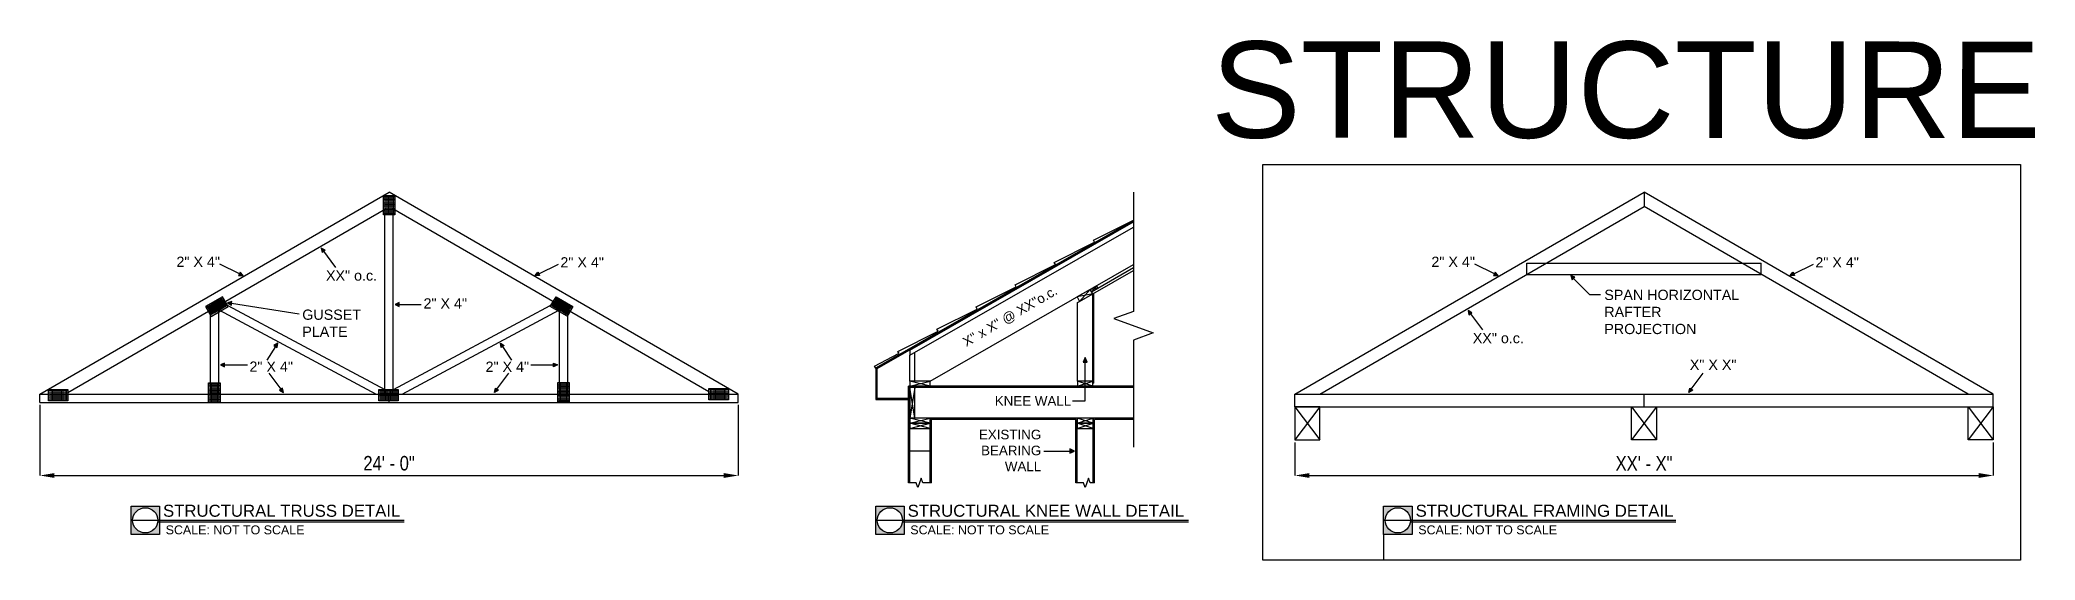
# Model space of a CAD drawing. Header units: feet. Extents: x -822 to 6, y 0 to 216.
import ezdxf

# ---------------------------------------------------------------- set-up
doc = ezdxf.new("R2010")
doc.units = ezdxf.units.FT
doc.header["$MEASUREMENT"] = 0
doc.layers.add('LOCKED (NO PRINT)', color=7, linetype='Continuous', plot=False)
doc.styles.add('1QUATER', font='technic_.ttf', dxfattribs={"height": 6})
doc.styles.add('TITLE BBLOCK TEXT', font='ARIALUNI.TTF')
doc.dimstyles.new('1QUATER', dxfattribs={"dimscale": 0, "dimtxt": 6, "dimasz": 6, "dimexe": 0, "dimexo": 1, "dimgap": 2, "dimtad": 1, "dimdec": 4, "dimzin": 3, "dimdsep": 46, "dimlunit": 4, "dimtxsty": '1QUATER', "dimcen": 6, "dimclrd": 1, "dimclre": 1, "dimclrt": 7, "dimadec": 0, "dimazin": 0, "dimtfac": 1, "dimtdec": 4, "dimtofl": 0, "dimtmove": 2, "dimatfit": 3, "dimfxl": 1, "dimfrac": 2, "dimtolj": 1, "dimtzin": 0, "dimarcsym": 1})

# ---------------------------------------------------------------- blocks, each defined once
blk = doc.blocks.new('*D89')
at = {"color": 1, "lineweight": -2, "transparency": 16777216}
for p, q in [((-821.92, 64.33), (-821.92, 35.07)), ((-532.12, 64.33), (-532.12, 35.07)), ((-815.92, 35.07), (-538.12, 35.07))]:
    blk.add_line(p, q, dxfattribs=at)
at = {"color": 1, "transparency": 16777216}
for points in [[(-815.92, 36.07), (-815.92, 34.07), (-821.92, 35.07)], [(-538.12, 36.07), (-538.12, 34.07), (-532.12, 35.07)]]:
    blk.add_solid(points, dxfattribs=at)
at = {"layer": 'Defpoints', "color": 0, "transparency": 16777216}
for p in [(-821.92, 65.33), (-532.12, 65.33), (-532.12, 35.07)]:
    blk.add_point(p, dxfattribs=at)
at = {"color": 7, "transparency": 16777216, "insert": (-677.02, 40.12), "char_height": 6, "attachment_point": 5, "style": '1QUATER'}
blk.add_mtext('\\A1;24\' - 0"', dxfattribs=at)
blk = doc.blocks.new('*D88')
at = {"color": 1, "lineweight": -2, "transparency": 16777216}
for p, q in [((-301.12, 48.81), (-301.12, 35.07)), ((-11.32, 48.81), (-11.32, 35.07)), ((-295.12, 35.07), (-17.32, 35.07))]:
    blk.add_line(p, q, dxfattribs=at)
at = {"color": 1, "transparency": 16777216}
for points in [[(-295.12, 36.07), (-295.12, 34.07), (-301.12, 35.07)], [(-17.32, 36.07), (-17.32, 34.07), (-11.32, 35.07)]]:
    blk.add_solid(points, dxfattribs=at)
at = {"layer": 'Defpoints', "color": 0, "transparency": 16777216}
for p in [(-301.12, 49.81), (-11.32, 49.81), (-11.32, 35.07)]:
    blk.add_point(p, dxfattribs=at)
at = {"color": 7, "transparency": 16777216, "insert": (-156.22, 40.1), "char_height": 6, "attachment_point": 5, "style": '1QUATER'}
blk.add_mtext('\\A1;XX\' - X"', dxfattribs=at)

msp = doc.modelspace()

# ---------------------------------------------------------------- hatches: boundary and pattern name
h = msp.add_hatch(color=240)
h.dxf.hatch_style = 1
h.paths.add_polyline_path([(-703.55078, 128.5082), (-705.17575, 129.41314), (-704.7856, 127.59457), (-704.16819, 128.05138)])
h = msp.add_hatch(color=240)
h.dxf.hatch_style = 1
h.paths.add_polyline_path([(-739.44692, 118.0429), (-737.58747, 117.99988), (-738.78044, 119.42685), (-739.11368, 118.73487)])
h = msp.add_hatch(color=240)
h.dxf.hatch_style = 1
h.paths.add_polyline_path([(-614.5877, 118.0429), (-616.44716, 117.99988), (-615.25418, 119.42685), (-614.92094, 118.73487)])
h = msp.add_hatch(color=240)
h.dxf.hatch_style = 1
h.paths.add_polyline_path([(-218.65396, 118.0429), (-216.7945, 117.99988), (-217.98748, 119.42685), (-218.32072, 118.73487)])
h = msp.add_hatch(color=240)
h.dxf.hatch_style = 1
h.paths.add_polyline_path([(-186.00559, 116.25072), (-186.66033, 117.99162), (-184.91943, 117.33688), (-185.46251, 116.7938)])
h = msp.add_hatch(color=240)
h.dxf.hatch_style = 1
h.paths.add_polyline_path([(-93.79473, 118.0429), (-95.65419, 117.99988), (-94.46121, 119.42685), (-94.12797, 118.73487)])
h = msp.add_hatch(color=240)
h.dxf.hatch_style = 1
h.paths.add_polyline_path([(-742.22196, 107.23659), (-744.01503, 106.7423), (-742.46166, 105.71934), (-742.34181, 106.47796)])
h = msp.add_hatch(color=240)
h.dxf.hatch_style = 1
h.paths.add_polyline_path([(-672.81206, 105.98294), (-672.81206, 106.75098), (-674.50603, 105.98294), (-672.81206, 105.21491)])
h = msp.add_hatch(color=240)
h.dxf.hatch_style = 1
h.paths.add_polyline_path([(-227.64524, 102.55416), (-229.2702, 103.4591), (-228.88006, 101.64053), (-228.26265, 102.09735)])
h = msp.add_hatch(color=240)
h.dxf.hatch_style = 1
h.paths.add_polyline_path([(-723.49273, 88.08789), (-723.20341, 89.9252), (-724.77603, 88.93207), (-724.13438, 88.50998)])
h = msp.add_hatch(color=240)
h.dxf.hatch_style = 1
h.paths.add_polyline_path([(-630.54189, 88.08789), (-630.83121, 89.9252), (-629.2586, 88.93207), (-629.90025, 88.50998)])
h = msp.add_hatch(color=240)
h.dxf.hatch_style = 1
h.paths.add_polyline_path([(-389.03879, 82.09172), (-388.14831, 84.05575), (-387.25784, 82.09172), (-388.14831, 82.09172)])
h = msp.add_hatch(color=240)
h.dxf.hatch_style = 1
h.paths.add_polyline_path([(-745.25061, 81.69012), (-746.94459, 80.92209), (-745.25061, 80.15405), (-745.25061, 80.92209)])
h = msp.add_hatch(color=240)
h.dxf.hatch_style = 1
h.paths.add_polyline_path([(-608.78401, 80.15405), (-607.09003, 80.92209), (-608.78401, 81.69012), (-608.78401, 80.92209)])
h = msp.add_hatch(color=240)
h.dxf.hatch_style = 1
h.paths.add_polyline_path([(-722.44773, 70.41729), (-720.82276, 69.51235), (-721.21291, 71.33092), (-721.83032, 70.87411)])
h = msp.add_hatch(color=240)
h.dxf.hatch_style = 1
h.paths.add_polyline_path([(-631.5869, 70.41729), (-633.21186, 69.51235), (-632.82171, 71.33092), (-632.2043, 70.87411)])
h = msp.add_hatch(color=240)
h.dxf.hatch_style = 1
h.paths.add_polyline_path([(-135.9552, 70.42697), (-137.58016, 69.52203), (-137.19001, 71.3406), (-136.5726, 70.88379)])
h = msp.add_hatch(color=240)
h.dxf.hatch_style = 1
h.paths.add_polyline_path([(-394.57258, 46.06658), (-392.60855, 45.1761), (-394.57258, 44.28563), (-394.57258, 45.1761)])
h = msp.add_hatch(color=6)
h.dxf.hatch_style = 1
h.paths.add_polyline_path([(-772.29832, 22.37449), (-784.08727, 22.37449), (-784.08727, 10.58555), (-772.29832, 10.58555)])
h.paths.add_polyline_path([(-772.9585, 16.48002, -1), (-783.42709, 16.48002, -1)], flags=16)
h = msp.add_hatch(color=6)
h.dxf.hatch_style = 1
h.paths.add_polyline_path([(-463.29484, 22.37449), (-475.08378, 22.37449), (-475.08378, 10.58555), (-463.29484, 10.58555)])
h.paths.add_polyline_path([(-463.95502, 16.48002, -1), (-474.4236, 16.48002, -1)], flags=16)
h = msp.add_hatch(color=6)
h.dxf.hatch_style = 1
h.paths.add_polyline_path([(-252.48848, 22.37449), (-264.27743, 22.37449), (-264.27743, 10.58555), (-252.48848, 10.58555)])
h.paths.add_polyline_path([(-253.14866, 16.48002, -1), (-263.61725, 16.48002, -1)], flags=16)

# ---------------------------------------------------------------- linework, layer by layer
for p, q in [((-821.91731, 68.78157), (-677.01731, 152.55262)), ((-532.11731, 68.78157), (-677.01731, 152.55262)), ((-677.01731, 152.55262), (-677.01731, 152.55262)), ((-301.12434, 68.78157), (-156.22434, 152.55262)), ((-11.32434, 68.78157), (-156.22434, 152.55262)), ((-156.22434, 152.55262), (-156.22434, 146.57503)), ((-810.27878, 69.53256), (-678.513, 145.71033)), ((-678.74231, 68.78157), (-678.74231, 143.18432)), ((-544.25678, 69.82217), (-675.51994, 145.70935)), ((-675.29231, 68.78157), (-675.29231, 143.18432)), ((-368.04769, 140.83199), (-474.81632, 79.72672)), ((-384.75619, 132.63527), (-368.04769, 141.01352)), ((-290.78481, 68.78157), (-156.22434, 146.57503)), ((-21.66388, 68.78157), (-156.22434, 146.57503)), ((-368.04769, 140.21967), (-474.55234, 79.26547)), ((-460.93336, 87.05981), (-368.04769, 140.21967)), ((-460.93336, 84.92219), (-368.04769, 138.08204)), ((-384.2736, 131.78661), (-384.75619, 132.63527)), ((-400.98211, 123.40836), (-384.2736, 131.78661)), ((-452.45253, 74.2385), (-368.04769, 122.51648)), ((-417.20802, 114.18145), (-400.49951, 122.5597)), ((-400.49951, 122.5597), (-400.98211, 123.40836)), ((-385.55235, 111.27285), (-368.04769, 121.28519)), ((-385.03212, 110.36332), (-368.04769, 120.07809)), ((-204.89744, 118.43565), (-204.89744, 123.1794)), ((-204.89744, 123.1794), (-107.55125, 123.1794)), ((-204.89744, 118.43565), (-107.55125, 118.43565)), ((-107.55125, 118.43565), (-107.55125, 123.1794)), ((-433.43393, 104.95454), (-416.72542, 113.33279)), ((-416.72542, 113.33279), (-417.20802, 114.18145)), ((-385.02169, 110.34508), (-391.51107, 109.09587)), ((-391.27494, 106.76833), (-385.02169, 110.34508)), ((-390.44974, 107.24033), (-386.08302, 112.20062)), ((-382.83832, 112.82522), (-386.08302, 112.20062)), ((-385.55235, 111.27285), (-383.36899, 113.75299)), ((-385.02169, 73.39563), (-385.02169, 110.34508)), ((-384.49024, 73.39563), (-384.49024, 110.67326)), ((-751.18087, 68.78157), (-751.18087, 103.69884)), ((-747.73087, 68.78157), (-747.73087, 105.70554)), ((-747.73087, 103.737), (-682.39882, 68.78157)), ((-745.97338, 106.70945), (-678.81001, 70.77418)), ((-675.22462, 70.77418), (-608.06124, 106.70945)), ((-671.6358, 68.78157), (-606.30376, 103.737)), ((-606.30376, 68.78157), (-606.30376, 105.69339)), ((-602.85376, 68.78157), (-602.85376, 103.69884)), ((-449.65984, 95.72764), (-432.95134, 104.10588)), ((-432.95134, 104.10588), (-433.43393, 104.95454)), ((-391.27494, 74.25092), (-391.27494, 106.76833)), ((-465.88576, 86.50073), (-449.17725, 94.87897)), ((-449.17725, 94.87897), (-449.65984, 95.72764)), ((-475.56638, 80.4223), (-465.64446, 85.65207)), ((-465.40316, 85.65207), (-465.88576, 86.50073)), ((-460.93336, 87.05981), (-460.93336, 84.92219)), ((-460.93336, 74.2385), (-460.93336, 84.92219)), ((-458.79574, 74.2385), (-458.79574, 86.14558)), ((-475.08378, 79.57364), (-475.56638, 80.4223)), ((-474.81632, 79.72672), (-475.08378, 79.57364)), ((-475.08378, 79.57364), (-475.08378, 66.63085)), ((-474.55234, 79.26547), (-474.81632, 79.72672)), ((-474.55234, 79.26547), (-474.55234, 67.16229)), ((-821.91731, 68.78157), (-818.31604, 68.78157)), ((-810.27878, 68.78157), (-532.11731, 68.78157)), ((-677.01731, 65.33157), (-677.01731, 68.78157)), ((-475.08378, 66.63085), (-461.46481, 66.63085)), ((-474.55234, 67.16229), (-461.46481, 67.16229)), ((-461.46481, 32.03546), (-461.46481, 72.10088)), ((-460.93336, 72.10088), (-461.46481, 72.10088)), ((-460.93336, 72.10088), (-452.45253, 74.2385)), ((-452.45253, 72.10088), (-460.93336, 74.2385)), ((-460.93336, 32.03546), (-460.93336, 72.10088)), ((-368.04769, 72.10088), (-460.93336, 72.10088)), ((-368.04769, 71.56943), (-460.93336, 71.56943)), ((-458.79574, 58.84819), (-460.93336, 71.56943)), ((-458.79574, 71.56943), (-460.93336, 58.84819)), ((-391.27494, 72.1133), (-385.02169, 74.25092)), ((-385.02169, 72.1133), (-391.27494, 74.25092)), ((-384.49024, 73.39563), (-385.02169, 73.39563)), ((-301.12434, 68.78157), (-11.32434, 68.78157)), ((-301.12434, 63.60657), (-301.12434, 68.78157)), ((-156.22434, 63.60657), (-156.22434, 68.78157)), ((-11.32434, 63.60657), (-11.32434, 68.78157)), ((-821.91731, 65.33157), (-532.11731, 65.33157)), ((-460.93336, 56.71057), (-452.45253, 58.84819)), ((-452.45253, 56.71057), (-460.93336, 58.84819)), ((-452.45253, 32.03546), (-452.45253, 58.84819)), ((-452.45253, 58.84819), (-452.45253, 56.71057)), ((-368.04769, 58.84819), (-452.45253, 58.84819)), ((-392.01736, 58.31674), (-452.45253, 58.31674)), ((-451.92109, 32.03546), (-451.92109, 58.31674)), ((-392.01736, 32.03546), (-392.01736, 58.31674)), ((-391.48592, 56.71057), (-384.81071, 58.84819)), ((-384.81071, 56.71057), (-391.48592, 58.84819)), ((-391.48592, 32.03546), (-391.48592, 58.84819)), ((-384.81071, 32.03546), (-384.81071, 58.84819)), ((-384.81071, 58.84819), (-384.81071, 56.71057)), ((-368.04769, 58.31674), (-384.27927, 58.31674)), ((-384.27927, 32.03546), (-384.27927, 58.31674)), ((-301.12434, 63.60657), (-11.32434, 63.60657)), ((-290.78481, 63.60657), (-301.12434, 63.60657)), ((-301.12434, 63.60657), (-301.12434, 49.80657)), ((-290.78481, 63.60657), (-301.12434, 49.80657)), ((-301.12434, 63.60657), (-290.78481, 49.80657)), ((-290.78481, 49.80657), (-290.78481, 63.60657)), ((-161.39411, 49.80657), (-161.39411, 63.60657)), ((-161.39411, 63.60657), (-151.05458, 63.60657)), ((-161.39411, 63.60657), (-151.05458, 49.80657)), ((-151.05458, 63.60657), (-161.39411, 49.80657)), ((-151.05458, 63.60657), (-151.05458, 49.80657)), ((-21.66388, 49.80657), (-21.66388, 63.60657)), ((-21.66388, 63.60657), (-11.32434, 63.60657)), ((-21.66388, 63.60657), (-11.32434, 49.80657)), ((-11.32434, 63.60657), (-21.66388, 49.80657)), ((-11.32434, 63.60657), (-11.32434, 49.80657)), ((-460.93336, 54.57294), (-452.45253, 56.71057)), ((-452.45253, 54.57294), (-460.93336, 56.71057)), ((-452.45253, 56.71057), (-452.45253, 54.57294)), ((-391.48592, 54.57294), (-384.81071, 56.71057)), ((-384.81071, 54.57294), (-391.48592, 56.71057)), ((-384.81071, 56.71057), (-384.81071, 54.57294)), ((-301.12434, 49.80657), (-290.78481, 49.80657)), ((-151.05458, 49.80657), (-161.39411, 49.80657)), ((-11.32434, 49.80657), (-21.66388, 49.80657)), ((-451.92109, 45.1761), (-461.46481, 45.1761)), ((-772.99217, 15.88728), (-670.81144, 15.88728)), ((-463.98869, 15.88728), (-345.24509, 15.88728)), ((-253.18233, 15.88728), (-143.09365, 15.88728))]:
    msp.add_line(p, q)
at = {"linetype": 'Continuous'}
for p, q in [((-368.04769, 152.55262), (-368.04769, 103.11489)), ((-368.04769, 103.11489), (-376.22109, 100.14001)), ((-376.22109, 100.14001), (-359.87428, 94.19025)), ((-359.87428, 94.19025), (-368.04769, 91.21538)), ((-368.04769, 91.21538), (-368.04769, 46.77764))]:
    msp.add_line(p, q, dxfattribs=at)
at = {"color": 240}
for p, q in [((-704.62005, 128.66209), (-699.22679, 121.37285)), ((-739.11368, 118.73487), (-747.28324, 122.66916)), ((-614.92094, 118.73487), (-606.75139, 122.66916)), ((-218.32072, 118.73487), (-226.49027, 122.66916)), ((-178.79428, 110.12556), (-185.46251, 116.7938)), ((-94.12797, 118.73487), (-85.95842, 122.66916)), ((-178.79428, 110.12556), (-174.25869, 110.12556)), ((-742.34181, 106.47796), (-714.28895, 102.09376)), ((-672.81206, 105.98294), (-663.74452, 105.98294)), ((-228.7145, 102.70805), (-223.32124, 95.41881)), ((-724.13438, 88.50998), (-727.80102, 82.93609)), ((-629.90025, 88.50998), (-626.2336, 82.93609)), ((-745.25061, 80.92209), (-735.82031, 80.92209)), ((-721.37846, 70.2634), (-726.77172, 77.55264)), ((-632.65616, 70.2634), (-627.2629, 77.55264)), ((-618.21432, 80.92209), (-608.78401, 80.92209)), ((-388.14831, 65.99149), (-388.14831, 82.09172)), ((-137.02446, 70.27308), (-131.6312, 77.56232)), ((-393.40697, 65.99149), (-388.14831, 65.99149)), ((-405.2629, 45.1761), (-394.57258, 45.1761))]:
    msp.add_line(p, q, dxfattribs=at)
at = {"color": 6}
for p, q in [((-784.08727, 16.48002), (-670.81144, 16.48002)), ((-475.08378, 16.48002), (-345.24509, 16.48002)), ((-264.27743, 16.48002), (-143.09365, 16.48002))]:
    msp.add_line(p, q, dxfattribs=at)
for points in [[(-679.37637, 143.18432), (-679.37637, 151.22157), (-674.65645, 151.22157), (-674.65645, 143.18432)], [(-750.80632, 101.07529), (-743.8482, 105.09799), (-746.21055, 109.18418), (-753.16867, 105.16149)], [(-603.14359, 101.10933), (-610.1017, 105.13203), (-607.73935, 109.21822), (-600.78123, 105.19552)], [(-386.08302, 112.20062), (-391.51107, 109.09587), (-390.44974, 107.24033), (-385.02169, 110.34508)], [(-383.36899, 113.75299), (-386.08302, 112.20062), (-385.55235, 111.27285), (-382.83832, 112.82522)], [(-810.27878, 66.03082), (-818.31604, 66.03082), (-818.31604, 70.75075), (-810.27878, 70.75075)], [(-751.88973, 65.50658), (-751.88973, 73.54384), (-747.1698, 73.54384), (-747.1698, 65.50658)], [(-673.18801, 66.05426), (-681.22526, 66.05426), (-681.22526, 70.77418), (-673.18801, 70.77418)], [(-607.03605, 65.60066), (-607.03605, 73.63791), (-602.31613, 73.63791), (-602.31613, 65.60066)], [(-536.21953, 66.44961), (-544.25678, 66.44961), (-544.25678, 71.16953), (-536.21953, 71.16953)], [(-452.45253, 74.2385), (-460.93336, 74.2385), (-460.93336, 72.10088), (-452.45253, 72.10088)], [(-460.93336, 71.56943), (-460.93336, 58.84819), (-458.79574, 58.84819), (-458.79574, 71.56943)], [(-385.02169, 74.25092), (-391.27494, 74.25092), (-391.27494, 72.1133), (-385.02169, 72.1133)], [(-452.45253, 58.84819), (-460.93336, 58.84819), (-460.93336, 56.71057), (-452.45253, 56.71057)], [(-384.81071, 58.84819), (-391.48592, 58.84819), (-391.48592, 56.71057), (-384.81071, 56.71057)], [(-452.45253, 56.71057), (-460.93336, 56.71057), (-460.93336, 54.57294), (-452.45253, 54.57294)], [(-384.81071, 56.71057), (-391.48592, 56.71057), (-391.48592, 54.57294), (-384.81071, 54.57294)]]:
    msp.add_lwpolyline(points, close=True)
at = {"color": 240}
for points in [[(-704.16819, 128.05138), (-703.55078, 128.5082), (-705.17575, 129.41314), (-704.7856, 127.59457)], [(-739.11368, 118.73487), (-739.44692, 118.0429), (-737.58747, 117.99988), (-738.78044, 119.42685)], [(-614.92094, 118.73487), (-614.5877, 118.0429), (-616.44716, 117.99988), (-615.25418, 119.42685)], [(-218.32072, 118.73487), (-218.65396, 118.0429), (-216.7945, 117.99988), (-217.98748, 119.42685)], [(-185.46251, 116.7938), (-184.91943, 117.33688), (-186.66033, 117.99162), (-186.00559, 116.25072)], [(-94.12797, 118.73487), (-93.79473, 118.0429), (-95.65419, 117.99988), (-94.46121, 119.42685)], [(-742.34181, 106.47796), (-742.22196, 107.23659), (-744.01503, 106.7423), (-742.46166, 105.71934)], [(-672.81206, 105.98294), (-672.81206, 106.75098), (-674.50603, 105.98294), (-672.81206, 105.21491)], [(-228.26265, 102.09735), (-227.64524, 102.55416), (-229.2702, 103.4591), (-228.88006, 101.64053)], [(-724.13438, 88.50998), (-723.49273, 88.08789), (-723.20341, 89.9252), (-724.77603, 88.93207)], [(-629.90025, 88.50998), (-630.54189, 88.08789), (-630.83121, 89.9252), (-629.2586, 88.93207)], [(-388.14831, 82.09172), (-387.25784, 82.09172), (-388.14831, 84.05575), (-389.03879, 82.09172)], [(-745.25061, 80.92209), (-745.25061, 81.69012), (-746.94459, 80.92209), (-745.25061, 80.15405)], [(-608.78401, 80.92209), (-608.78401, 81.69012), (-607.09003, 80.92209), (-608.78401, 80.15405)], [(-721.83032, 70.87411), (-722.44773, 70.41729), (-720.82276, 69.51235), (-721.21291, 71.33092)], [(-632.2043, 70.87411), (-631.5869, 70.41729), (-633.21186, 69.51235), (-632.82171, 71.33092)], [(-136.5726, 70.88379), (-135.9552, 70.42697), (-137.58016, 69.52203), (-137.19001, 71.3406)], [(-394.57258, 45.1761), (-394.57258, 44.28563), (-392.60855, 45.1761), (-394.57258, 46.06658)]]:
    msp.add_lwpolyline(points, close=True, dxfattribs=at)
at = {"flags": 128}
for points in [[(-821.91731, 65.33157), (-821.91731, 68.78157)], [(-532.11731, 65.33157), (-532.11731, 68.78157)]]:
    msp.add_lwpolyline(points, dxfattribs=at)
at = {"linetype": 'Continuous', "flags": 128}
for points in [[(-451.92109, 32.03546), (-455.52195, 32.03546), (-456.20996, 33.92577), (-457.58599, 30.14516), (-458.27401, 32.03546), (-461.46481, 32.03546)], [(-384.27927, 32.03546), (-386.0745, 32.03546), (-386.76251, 33.92577), (-388.13854, 30.14516), (-388.82656, 32.03546), (-392.01736, 32.03546)]]:
    msp.add_lwpolyline(points, dxfattribs=at)
at = {"color": 6}
for points in [[(-784.08727, 22.37449), (-772.29832, 22.37449), (-772.29832, 10.58555), (-784.08727, 10.58555)], [(-475.08378, 22.37449), (-463.29484, 22.37449), (-463.29484, 10.58555), (-475.08378, 10.58555)], [(-264.27743, 22.37449), (-252.48848, 22.37449), (-252.48848, 10.58555), (-264.27743, 10.58555)]]:
    msp.add_lwpolyline(points, close=True, dxfattribs=at)
for centre in [(-678.74262, 150.61908), (-678.74262, 150.09136), (-678.74262, 149.56364), (-678.74262, 149.03592), (-678.23393, 150.61908), (-678.23393, 150.09136), (-678.23393, 149.56364), (-678.23393, 149.03592), (-677.72524, 150.61908), (-677.72524, 150.09136), (-677.72524, 149.56364), (-677.72524, 149.03592), (-677.21655, 150.61908), (-677.21655, 150.09136), (-677.21655, 149.56364), (-677.21655, 149.03592), (-676.70786, 150.61908), (-676.70786, 150.09136), (-676.70786, 149.56364), (-676.70786, 149.03592), (-676.19917, 150.61908), (-676.19917, 150.09136), (-676.19917, 149.56364), (-676.19917, 149.03592), (-675.69048, 150.61908), (-675.69048, 150.09136), (-675.69048, 149.56364), (-675.69048, 149.03592), (-675.18179, 150.61908), (-675.18179, 150.09136), (-675.18179, 149.56364), (-675.18179, 149.03592), (-678.74262, 148.50821), (-678.74262, 147.98049), (-678.74262, 147.45277), (-678.74262, 146.92505), (-678.74262, 146.39733), (-678.74262, 145.86962), (-678.74262, 145.3419), (-678.74262, 144.81418), (-678.74262, 144.28646), (-678.74262, 143.75874), (-678.23393, 148.50821), (-678.23393, 147.98049), (-678.23393, 147.45277), (-678.23393, 146.92505), (-678.23393, 146.39733), (-678.23393, 145.86962), (-678.23393, 145.3419), (-678.23393, 144.81418), (-678.23393, 144.28646), (-678.23393, 143.75874), (-677.72524, 148.50821), (-677.72524, 147.98049), (-677.72524, 147.45277), (-677.72524, 146.92505), (-677.72524, 146.39733), (-677.72524, 145.86962), (-677.72524, 145.3419), (-677.72524, 144.81418), (-677.72524, 144.28646), (-677.72524, 143.75874), (-677.21655, 148.50821), (-677.21655, 147.98049), (-677.21655, 147.45277), (-677.21655, 146.92505), (-677.21655, 146.39733), (-677.21655, 145.86962), (-677.21655, 145.3419), (-677.21655, 144.81418), (-677.21655, 144.28646), (-677.21655, 143.75874), (-676.70786, 148.50821), (-676.70786, 147.98049), (-676.70786, 147.45277), (-676.70786, 146.92505), (-676.70786, 146.39733), (-676.70786, 145.86962), (-676.70786, 145.3419), (-676.70786, 144.81418), (-676.70786, 144.28646), (-676.70786, 143.75874), (-676.19917, 148.50821), (-676.19917, 147.98049), (-676.19917, 147.45277), (-676.19917, 146.92505), (-676.19917, 146.39733), (-676.19917, 145.86962), (-676.19917, 145.3419), (-676.19917, 144.81418), (-676.19917, 144.28646), (-676.19917, 143.75874), (-675.69048, 148.50821), (-675.69048, 147.98049), (-675.69048, 147.45277), (-675.69048, 146.92505), (-675.69048, 146.39733), (-675.69048, 145.86962), (-675.69048, 145.3419), (-675.69048, 144.81418), (-675.69048, 144.28646), (-675.69048, 143.75874), (-675.18179, 148.50821), (-675.18179, 147.98049), (-675.18179, 147.45277), (-675.18179, 146.92505), (-675.18179, 146.39733), (-675.18179, 145.86962), (-675.18179, 145.3419), (-675.18179, 144.81418), (-675.18179, 144.28646), (-675.18179, 143.75874), (-747.8398, 107.63545), (-747.38294, 107.89957), (-746.92608, 108.1637), (-746.67147, 107.72331), (-746.46921, 108.42783), (-746.21461, 107.98744), (-745.96001, 107.54705), (-607.98989, 107.58109), (-607.73529, 108.02147), (-607.48069, 108.46186), (-607.27843, 107.75735), (-607.02383, 108.19774), (-606.56696, 107.93361), (-606.1101, 107.66949), (-752.40843, 104.99419), (-752.15383, 104.5538), (-751.95157, 105.25831), (-751.89923, 104.11341), (-751.69697, 104.81792), (-751.64462, 103.67302), (-751.4947, 105.52244), (-751.44236, 104.37753), (-751.39002, 103.23263), (-751.2401, 105.08205), (-751.18776, 103.93715), (-751.13542, 102.79224), (-751.03784, 105.78657), (-750.9855, 104.64166), (-750.93316, 103.49676), (-750.88082, 102.35185), (-750.78324, 105.34618), (-750.7309, 104.20127), (-750.67856, 103.05637), (-750.62621, 101.91146), (-750.58098, 106.05069), (-750.52864, 104.90579), (-750.4763, 103.76088), (-750.42395, 102.61598), (-750.32638, 105.6103), (-750.27404, 104.4654), (-750.22169, 103.32049), (-750.16935, 102.17559), (-750.12412, 106.31482), (-750.07177, 105.16991), (-750.01943, 104.02501), (-749.96709, 102.8801), (-749.86951, 105.87443), (-749.81717, 104.72952), (-749.76483, 103.58462), (-749.71249, 102.43971), (-749.66725, 106.57894), (-749.61491, 105.43404), (-749.56257, 104.28913), (-749.51023, 103.14423), (-749.41265, 106.13855), (-749.36031, 104.99365), (-749.30797, 103.84875), (-749.25563, 102.70384), (-749.21039, 106.84307), (-749.15805, 105.69817), (-749.10571, 104.55326), (-749.05337, 103.40836), (-748.95579, 106.40268), (-748.90345, 105.25778), (-748.85111, 104.11287), (-748.79876, 102.96797), (-748.75353, 107.1072), (-748.70119, 105.96229), (-748.64884, 104.81739), (-748.5965, 103.67248), (-748.49893, 106.66681), (-748.44658, 105.5219), (-748.39424, 104.377), (-748.3419, 103.23209), (-748.29667, 107.37132), (-748.24432, 106.22642), (-748.19198, 105.08151), (-748.13964, 103.93661), (-748.04206, 106.93093), (-747.98972, 105.78603), (-747.93738, 104.64112), (-747.88504, 103.49622), (-747.78746, 106.49054), (-747.73512, 105.34564), (-747.68278, 104.20073), (-747.5852, 107.19506), (-747.53286, 106.05015), (-747.48052, 104.90525), (-747.42817, 103.76035), (-747.3306, 106.75467), (-747.27826, 105.60977), (-747.22591, 104.46486), (-747.12834, 107.45919), (-747.076, 106.31428), (-747.02365, 105.16938), (-746.97131, 104.02447), (-746.87374, 107.0188), (-746.82139, 105.87389), (-746.76905, 104.72899), (-746.61913, 106.57841), (-746.56679, 105.4335), (-746.51445, 104.2886), (-746.41687, 107.28292), (-746.36453, 106.13802), (-746.31219, 104.99311), (-746.16227, 106.84253), (-746.10993, 105.69763), (-746.05759, 104.55272), (-745.90767, 106.40214), (-745.85533, 105.25724), (-745.70541, 107.10666), (-745.65307, 105.96175), (-745.60072, 104.81685), (-745.45081, 106.66627), (-745.39846, 105.52137), (-745.1962, 106.22588), (-745.14386, 105.08098), (-744.9416, 105.78549), (-744.687, 105.3451), (-609.2629, 105.37914), (-609.0083, 105.81953), (-608.80604, 105.11501), (-608.7537, 106.25992), (-608.55144, 105.5554), (-608.4991, 106.70031), (-608.34918, 104.85089), (-608.29684, 105.99579), (-608.24449, 107.1407), (-608.09458, 105.29128), (-608.04223, 106.43618), (-607.89232, 104.58676), (-607.83997, 105.73167), (-607.78763, 106.87657), (-607.63771, 105.02715), (-607.58537, 106.17205), (-607.53303, 107.31696), (-607.43545, 104.32263), (-607.38311, 105.46754), (-607.33077, 106.61244), (-607.18085, 104.76302), (-607.12851, 105.90793), (-607.07617, 107.05283), (-606.97859, 104.05851), (-606.92625, 105.20341), (-606.87391, 106.34832), (-606.82156, 107.49322), (-606.72399, 104.4989), (-606.67165, 105.6438), (-606.6193, 106.78871), (-606.52173, 103.79438), (-606.46939, 104.93929), (-606.41704, 106.08419), (-606.3647, 107.2291), (-606.26712, 104.23477), (-606.21478, 105.37968), (-606.16244, 106.52458), (-606.06486, 103.53026), (-606.01252, 104.67516), (-605.96018, 105.82007), (-605.90784, 106.96497), (-605.81026, 103.97065), (-605.75792, 105.11555), (-605.70558, 106.26046), (-605.65324, 107.40536), (-605.608, 103.26613), (-605.55566, 104.41103), (-605.50332, 105.55594), (-605.45098, 106.70084), (-605.3534, 103.70652), (-605.30106, 104.85142), (-605.24872, 105.99633), (-605.19637, 107.14123), (-605.15114, 103.002), (-605.0988, 104.14691), (-605.04646, 105.29181), (-604.99411, 106.43672), (-604.89654, 103.44239), (-604.84419, 104.5873), (-604.79185, 105.7322), (-604.73951, 106.87711), (-604.69428, 102.73788), (-604.64193, 103.88278), (-604.58959, 105.02769), (-604.53725, 106.17259), (-604.43967, 103.17827), (-604.38733, 104.32317), (-604.33499, 105.46808), (-604.28265, 106.61298), (-604.23741, 102.47375), (-604.18507, 103.61866), (-604.13273, 104.76356), (-604.08039, 105.90847), (-603.98281, 102.91414), (-603.93047, 104.05905), (-603.87813, 105.20395), (-603.82579, 106.34886), (-603.78055, 102.20963), (-603.72821, 103.35453), (-603.67587, 104.49944), (-603.62353, 105.64434), (-603.52595, 102.65002), (-603.47361, 103.79492), (-603.42126, 104.93982), (-603.36892, 106.08473), (-603.32369, 101.9455), (-603.27135, 103.0904), (-603.219, 104.23531), (-603.16666, 105.38021), (-603.06909, 102.38589), (-603.01674, 103.53079), (-602.9644, 104.6757), (-602.91206, 105.8206), (-602.81448, 102.82628), (-602.76214, 103.97118), (-602.7098, 105.11609), (-602.55988, 103.26667), (-602.50754, 104.41157), (-602.4552, 105.55648), (-602.30528, 103.70706), (-602.25294, 104.85196), (-602.05068, 104.14745), (-601.99833, 105.29235), (-601.79607, 104.58784), (-601.54147, 105.02822), (-817.71355, 70.22541), (-817.71355, 69.71672), (-817.71355, 69.20803), (-817.71355, 68.69934), (-817.71355, 68.19065), (-817.71355, 67.68196), (-817.71355, 67.17327), (-817.71355, 66.66458), (-817.18583, 70.22541), (-817.18583, 69.71672), (-817.18583, 69.20803), (-817.18583, 68.69934), (-817.18583, 68.19065), (-817.18583, 67.68196), (-817.18583, 67.17327), (-817.18583, 66.66458), (-816.65811, 70.22541), (-816.65811, 69.71672), (-816.65811, 69.20803), (-816.65811, 68.69934), (-816.65811, 68.19065), (-816.65811, 67.68196), (-816.65811, 67.17327), (-816.65811, 66.66458), (-816.13039, 70.22541), (-816.13039, 69.71672), (-816.13039, 69.20803), (-816.13039, 68.69934), (-816.13039, 68.19065), (-816.13039, 67.68196), (-816.13039, 67.17327), (-816.13039, 66.66458), (-815.60267, 70.22541), (-815.60267, 69.71672), (-815.60267, 69.20803), (-815.60267, 68.69934), (-815.60267, 68.19065), (-815.60267, 67.68196), (-815.60267, 67.17327), (-815.60267, 66.66458), (-815.07496, 70.22541), (-815.07496, 69.71672), (-815.07496, 69.20803), (-815.07496, 68.69934), (-815.07496, 68.19065), (-815.07496, 67.68196), (-815.07496, 67.17327), (-815.07496, 66.66458), (-814.54724, 70.22541), (-814.54724, 69.71672), (-814.54724, 69.20803), (-814.54724, 68.69934), (-814.54724, 68.19065), (-814.54724, 67.68196), (-814.54724, 67.17327), (-814.54724, 66.66458), (-814.01952, 70.22541), (-814.01952, 69.71672), (-814.01952, 69.20803), (-814.01952, 68.69934), (-814.01952, 68.19065), (-814.01952, 67.68196), (-814.01952, 67.17327), (-814.01952, 66.66458), (-813.4918, 70.22541), (-813.4918, 69.71672), (-813.4918, 69.20803), (-813.4918, 68.69934), (-813.4918, 68.19065), (-813.4918, 67.68196), (-813.4918, 67.17327), (-813.4918, 66.66458), (-812.96408, 70.22541), (-812.96408, 69.71672), (-812.96408, 69.20803), (-812.96408, 68.69934), (-812.96408, 68.19065), (-812.96408, 67.68196), (-812.96408, 67.17327), (-812.96408, 66.66458), (-812.43637, 70.22541), (-812.43637, 69.71672), (-812.43637, 69.20803), (-812.43637, 68.69934), (-812.43637, 68.19065), (-812.43637, 67.68196), (-812.43637, 67.17327), (-812.43637, 66.66458), (-811.90865, 70.22541), (-811.90865, 69.71672), (-811.90865, 69.20803), (-811.90865, 68.69934), (-811.90865, 68.19065), (-811.90865, 67.68196), (-811.90865, 67.17327), (-811.90865, 66.66458), (-811.38093, 70.22541), (-811.38093, 69.71672), (-811.38093, 69.20803), (-811.38093, 68.69934), (-811.38093, 68.19065), (-811.38093, 67.68196), (-811.38093, 67.17327), (-811.38093, 66.66458), (-810.85321, 70.22541), (-810.85321, 69.71672), (-810.85321, 69.20803), (-810.85321, 68.69934), (-810.85321, 68.19065), (-810.85321, 67.68196), (-810.85321, 67.17327), (-810.85321, 66.66458), (-751.25597, 72.94134), (-751.25597, 72.41363), (-751.25597, 71.88591), (-751.25597, 71.35819), (-751.25597, 70.83047), (-751.25597, 70.30275), (-751.25597, 69.77504), (-751.25597, 69.24732), (-751.25597, 68.7196), (-751.25597, 68.19188), (-751.25597, 67.66417), (-751.25597, 67.13645), (-751.25597, 66.60873), (-750.74728, 72.94134), (-750.74728, 72.41363), (-750.74728, 71.88591), (-750.74728, 71.35819), (-750.74728, 70.83047), (-750.74728, 70.30275), (-750.74728, 69.77504), (-750.74728, 69.24732), (-750.74728, 68.7196), (-750.74728, 68.19188), (-750.74728, 67.66417), (-750.74728, 67.13645), (-750.74728, 66.60873), (-750.23859, 72.94134), (-750.23859, 72.41363), (-750.23859, 71.88591), (-750.23859, 71.35819), (-750.23859, 70.83047), (-750.23859, 70.30275), (-750.23859, 69.77504), (-750.23859, 69.24732), (-750.23859, 68.7196), (-750.23859, 68.19188), (-750.23859, 67.66417), (-750.23859, 67.13645), (-750.23859, 66.60873), (-749.7299, 72.94134), (-749.7299, 72.41363), (-749.7299, 71.88591), (-749.7299, 71.35819), (-749.7299, 70.83047), (-749.7299, 70.30275), (-749.7299, 69.77504), (-749.7299, 69.24732), (-749.7299, 68.7196), (-749.7299, 68.19188), (-749.7299, 67.66417), (-749.7299, 67.13645), (-749.7299, 66.60873), (-749.22121, 72.94134), (-749.22121, 72.41363), (-749.22121, 71.88591), (-749.22121, 71.35819), (-749.22121, 70.83047), (-749.22121, 70.30275), (-749.22121, 69.77504), (-749.22121, 69.24732), (-749.22121, 68.7196), (-749.22121, 68.19188), (-749.22121, 67.66417), (-749.22121, 67.13645), (-749.22121, 66.60873), (-748.71252, 72.94134), (-748.71252, 72.41363), (-748.71252, 71.88591), (-748.71252, 71.35819), (-748.71252, 70.83047), (-748.71252, 70.30275), (-748.71252, 69.77504), (-748.71252, 69.24732), (-748.71252, 68.7196), (-748.71252, 68.19188), (-748.71252, 67.66417), (-748.71252, 67.13645), (-748.71252, 66.60873), (-748.20383, 72.94134), (-748.20383, 72.41363), (-748.20383, 71.88591), (-748.20383, 71.35819), (-748.20383, 70.83047), (-748.20383, 70.30275), (-748.20383, 69.77504), (-748.20383, 69.24732), (-748.20383, 68.7196), (-748.20383, 68.19188), (-748.20383, 67.66417), (-748.20383, 67.13645), (-748.20383, 66.60873), (-747.69515, 72.94134), (-747.69515, 72.41363), (-747.69515, 71.88591), (-747.69515, 71.35819), (-747.69515, 70.83047), (-747.69515, 70.30275), (-747.69515, 69.77504), (-747.69515, 69.24732), (-747.69515, 68.7196), (-747.69515, 68.19188), (-747.69515, 67.66417), (-747.69515, 67.13645), (-747.69515, 66.60873), (-680.62277, 70.24884), (-680.62277, 69.74015), (-680.62277, 69.23146), (-680.62277, 68.72277), (-680.62277, 68.21408), (-680.62277, 67.70539), (-680.62277, 67.1967), (-680.62277, 66.68801), (-680.09505, 70.24884), (-680.09505, 69.74015), (-680.09505, 69.23146), (-680.09505, 68.72277), (-680.09505, 68.21408), (-680.09505, 67.70539), (-680.09505, 67.1967), (-680.09505, 66.68801), (-679.56733, 70.24884), (-679.56733, 69.74015), (-679.56733, 69.23146), (-679.56733, 68.72277), (-679.56733, 68.21408), (-679.56733, 67.70539), (-679.56733, 67.1967), (-679.56733, 66.68801), (-679.03962, 70.24884), (-679.03962, 69.74015), (-679.03962, 69.23146), (-679.03962, 68.72277), (-679.03962, 68.21408), (-679.03962, 67.70539), (-679.03962, 67.1967), (-679.03962, 66.68801), (-678.5119, 70.24884), (-678.5119, 69.74015), (-678.5119, 69.23146), (-678.5119, 68.72277), (-678.5119, 68.21408), (-678.5119, 67.70539), (-678.5119, 67.1967), (-678.5119, 66.68801), (-677.98418, 70.24884), (-677.98418, 69.74015), (-677.98418, 69.23146), (-677.98418, 68.72277), (-677.98418, 68.21408), (-677.98418, 67.70539), (-677.98418, 67.1967), (-677.98418, 66.68801), (-677.45646, 70.24884), (-677.45646, 69.74015), (-677.45646, 69.23146), (-677.45646, 68.72277), (-677.45646, 68.21408), (-677.45646, 67.70539), (-677.45646, 67.1967), (-677.45646, 66.68801), (-676.92874, 70.24884), (-676.92874, 69.74015), (-676.92874, 69.23146), (-676.92874, 68.72277), (-676.92874, 68.21408), (-676.92874, 67.70539), (-676.92874, 67.1967), (-676.92874, 66.68801), (-676.40103, 70.24884), (-676.40103, 69.74015), (-676.40103, 69.23146), (-676.40103, 68.72277), (-676.40103, 68.21408), (-676.40103, 67.70539), (-676.40103, 67.1967), (-676.40103, 66.68801), (-675.87331, 70.24884), (-675.87331, 69.74015), (-675.87331, 69.23146), (-675.87331, 68.72277), (-675.87331, 68.21408), (-675.87331, 67.70539), (-675.87331, 67.1967), (-675.87331, 66.68801), (-675.34559, 70.24884), (-675.34559, 69.74015), (-675.34559, 69.23146), (-675.34559, 68.72277), (-675.34559, 68.21408), (-675.34559, 67.70539), (-675.34559, 67.1967), (-675.34559, 66.68801), (-674.81787, 70.24884), (-674.81787, 69.74015), (-674.81787, 69.23146), (-674.81787, 68.72277), (-674.81787, 68.21408), (-674.81787, 67.70539), (-674.81787, 67.1967), (-674.81787, 66.68801), (-674.29015, 70.24884), (-674.29015, 69.74015), (-674.29015, 69.23146), (-674.29015, 68.72277), (-674.29015, 68.21408), (-674.29015, 67.70539), (-674.29015, 67.1967), (-674.29015, 66.68801), (-673.76244, 70.24884), (-673.76244, 69.74015), (-673.76244, 69.23146), (-673.76244, 68.72277), (-673.76244, 68.21408), (-673.76244, 67.70539), (-673.76244, 67.1967), (-673.76244, 66.68801), (-606.40229, 73.03542), (-606.40229, 72.5077), (-606.40229, 71.97998), (-606.40229, 71.45227), (-606.40229, 70.92455), (-606.40229, 70.39683), (-606.40229, 69.86911), (-606.40229, 69.34139), (-606.40229, 68.81368), (-606.40229, 68.28596), (-606.40229, 67.75824), (-606.40229, 67.23052), (-606.40229, 66.7028), (-606.40229, 66.17509), (-605.8936, 73.03542), (-605.8936, 72.5077), (-605.8936, 71.97998), (-605.8936, 71.45227), (-605.8936, 70.92455), (-605.8936, 70.39683), (-605.8936, 69.86911), (-605.8936, 69.34139), (-605.8936, 68.81368), (-605.8936, 68.28596), (-605.8936, 67.75824), (-605.8936, 67.23052), (-605.8936, 66.7028), (-605.8936, 66.17509), (-605.38491, 73.03542), (-605.38491, 72.5077), (-605.38491, 71.97998), (-605.38491, 71.45227), (-605.38491, 70.92455), (-605.38491, 70.39683), (-605.38491, 69.86911), (-605.38491, 69.34139), (-605.38491, 68.81368), (-605.38491, 68.28596), (-605.38491, 67.75824), (-605.38491, 67.23052), (-605.38491, 66.7028), (-605.38491, 66.17509), (-604.87622, 73.03542), (-604.87622, 72.5077), (-604.87622, 71.97998), (-604.87622, 71.45227), (-604.87622, 70.92455), (-604.87622, 70.39683), (-604.87622, 69.86911), (-604.87622, 69.34139), (-604.87622, 68.81368), (-604.87622, 68.28596), (-604.87622, 67.75824), (-604.87622, 67.23052), (-604.87622, 66.7028), (-604.87622, 66.17509), (-604.36754, 73.03542), (-604.36754, 72.5077), (-604.36754, 71.97998), (-604.36754, 71.45227), (-604.36754, 70.92455), (-604.36754, 70.39683), (-604.36754, 69.86911), (-604.36754, 69.34139), (-604.36754, 68.81368), (-604.36754, 68.28596), (-604.36754, 67.75824), (-604.36754, 67.23052), (-604.36754, 66.7028), (-604.36754, 66.17509), (-603.85885, 73.03542), (-603.85885, 72.5077), (-603.85885, 71.97998), (-603.85885, 71.45227), (-603.85885, 70.92455), (-603.85885, 70.39683), (-603.85885, 69.86911), (-603.85885, 69.34139), (-603.85885, 68.81368), (-603.85885, 68.28596), (-603.85885, 67.75824), (-603.85885, 67.23052), (-603.85885, 66.7028), (-603.85885, 66.17509), (-603.35016, 73.03542), (-603.35016, 72.5077), (-603.35016, 71.97998), (-603.35016, 71.45227), (-603.35016, 70.92455), (-603.35016, 70.39683), (-603.35016, 69.86911), (-603.35016, 69.34139), (-603.35016, 68.81368), (-603.35016, 68.28596), (-603.35016, 67.75824), (-603.35016, 67.23052), (-603.35016, 66.7028), (-603.35016, 66.17509), (-602.84147, 73.03542), (-602.84147, 72.5077), (-602.84147, 71.97998), (-602.84147, 71.45227), (-602.84147, 70.92455), (-602.84147, 70.39683), (-602.84147, 69.86911), (-602.84147, 69.34139), (-602.84147, 68.81368), (-602.84147, 68.28596), (-602.84147, 67.75824), (-602.84147, 67.23052), (-602.84147, 66.7028), (-602.84147, 66.17509), (-543.65429, 70.64419), (-543.65429, 70.1355), (-543.65429, 69.62681), (-543.65429, 69.11812), (-543.65429, 68.60943), (-543.65429, 68.10074), (-543.65429, 67.59205), (-543.65429, 67.08336), (-543.12657, 70.64419), (-543.12657, 70.1355), (-543.12657, 69.62681), (-543.12657, 69.11812), (-543.12657, 68.60943), (-543.12657, 68.10074), (-543.12657, 67.59205), (-543.12657, 67.08336), (-542.59885, 70.64419), (-542.59885, 70.1355), (-542.59885, 69.62681), (-542.59885, 69.11812), (-542.59885, 68.60943), (-542.59885, 68.10074), (-542.59885, 67.59205), (-542.59885, 67.08336), (-542.07114, 70.64419), (-542.07114, 70.1355), (-542.07114, 69.62681), (-542.07114, 69.11812), (-542.07114, 68.60943), (-542.07114, 68.10074), (-542.07114, 67.59205), (-542.07114, 67.08336), (-541.54342, 70.64419), (-541.54342, 70.1355), (-541.54342, 69.62681), (-541.54342, 69.11812), (-541.54342, 68.60943), (-541.54342, 68.10074), (-541.54342, 67.59205), (-541.54342, 67.08336), (-541.0157, 70.64419), (-541.0157, 70.1355), (-541.0157, 69.62681), (-541.0157, 69.11812), (-541.0157, 68.60943), (-541.0157, 68.10074), (-541.0157, 67.59205), (-541.0157, 67.08336), (-540.48798, 70.64419), (-540.48798, 70.1355), (-540.48798, 69.62681), (-540.48798, 69.11812), (-540.48798, 68.60943), (-540.48798, 68.10074), (-540.48798, 67.59205), (-540.48798, 67.08336), (-539.96026, 70.64419), (-539.96026, 70.1355), (-539.96026, 69.62681), (-539.96026, 69.11812), (-539.96026, 68.60943), (-539.96026, 68.10074), (-539.96026, 67.59205), (-539.96026, 67.08336), (-539.43255, 70.64419), (-539.43255, 70.1355), (-539.43255, 69.62681), (-539.43255, 69.11812), (-539.43255, 68.60943), (-539.43255, 68.10074), (-539.43255, 67.59205), (-539.43255, 67.08336), (-538.90483, 70.64419), (-538.90483, 70.1355), (-538.90483, 69.62681), (-538.90483, 69.11812), (-538.90483, 68.60943), (-538.90483, 68.10074), (-538.90483, 67.59205), (-538.90483, 67.08336), (-538.37711, 70.64419), (-538.37711, 70.1355), (-538.37711, 69.62681), (-538.37711, 69.11812), (-538.37711, 68.60943), (-538.37711, 68.10074), (-538.37711, 67.59205), (-538.37711, 67.08336), (-537.84939, 70.64419), (-537.84939, 70.1355), (-537.84939, 69.62681), (-537.84939, 69.11812), (-537.84939, 68.60943), (-537.84939, 68.10074), (-537.84939, 67.59205), (-537.84939, 67.08336), (-537.32168, 70.64419), (-537.32168, 70.1355), (-537.32168, 69.62681), (-537.32168, 69.11812), (-537.32168, 68.60943), (-537.32168, 68.10074), (-537.32168, 67.59205), (-537.32168, 67.08336), (-536.79396, 70.64419), (-536.79396, 70.1355), (-536.79396, 69.62681), (-536.79396, 69.11812), (-536.79396, 68.60943), (-536.79396, 68.10074), (-536.79396, 67.59205), (-536.79396, 67.08336), (-751.25597, 66.08101), (-750.74728, 66.08101), (-750.23859, 66.08101), (-749.7299, 66.08101), (-749.22121, 66.08101), (-748.71252, 66.08101), (-748.20383, 66.08101), (-747.69515, 66.08101)]:
    msp.add_circle(centre, 0.11235)
for centre in [(-778.1928, 16.48002), (-469.18931, 16.48002), (-258.38295, 16.48002)]:
    msp.add_circle(centre, 5.23429, dxfattribs=at)
at = {"layer": 'LOCKED (NO PRINT)'}
msp.add_lwpolyline([(-314.39436, 164.02912), (0, 164.02912), (0, 0), (-314.39436, 0)], close=True, dxfattribs=at)
msp.add_lwpolyline([(-264.27743, 10.58555), (-264.27743, 0)], dxfattribs=at)

# ---------------------------------------------------------------- texts
at = {"color": 7, "style": 'TITLE BBLOCK TEXT'}
for s, insert, char_height, width, attachment_point, rotation in [('2" X 4"', (-765.24998, 125.83103), 4.244291, 26.9799795, 1, 359.98856394), ('2" X 4"', (-605.92019, 125.59027), 4.244291, 32.5328976, 1, 359.98856394), ('2" X 4"', (-244.45701, 125.83103), 4.244291, 26.9799795, 1, 359.98856394), ('2" X 4"', (-85.12722, 125.59027), 4.244291, 32.5328976, 1, 359.98856394), ('2" X 4"', (-662.72187, 108.56591), 4.244291, 92.1883136, 1, 359.98856394), ('X" x X" @ XX"o.c.', (-401.2675, 113.94797), 3.9674897, 76.0858319, 3, 30.13457823), ('GUSSET \\PPLATE', (-713.03898, 103.88896), 4.244291, 28.1203922, 1, 359.98856394), ('X" X X"', (-137.22864, 83.13007), 4.244291, 92.1883136, 1, 359.98856394), ('2" X 4"', (-734.95691, 82.34178), 4.244291, 92.1883136, 1, 359.98856394), ('2" X 4"', (-636.97215, 82.30367), 4.244291, 92.1883136, 1, 359.98856394), (' KNEE WALL', (-393.95259, 67.98284), 3.96749, 76.0858319, 3, 0.01143606), ('EXISTING \\PBEARING \\PWALL', (-406.3874, 54.0436), 3.96749, 76.0858319, 3, 0.01143606), ('STRUCTURAL TRUSS DETAIL', (-770.82972, 22.94429), 4.9765666, 197.526401, 1, 359.98856394), ('STRUCTURAL KNEE WALL DETAIL', (-461.82623, 22.94429), 4.9765666, 197.526401, 1, 359.98856394), ('STRUCTURAL FRAMING DETAIL', (-251.01987, 22.94429), 4.9765666, 197.526401, 1, 359.98856394), ('SCALE: NOT TO SCALE', (-769.71927, 14.3709), 3.6906881, 80.1637509, 1, 359.98856394), ('SCALE: NOT TO SCALE', (-460.71578, 14.3709), 3.6906881, 80.1637509, 1, 359.98856394), ('SCALE: NOT TO SCALE', (-249.90943, 14.3709), 3.6906881, 80.1637509, 1, 359.98856394)]:
    msp.add_mtext(s, dxfattribs=dict(at, insert=insert, char_height=char_height, width=width, attachment_point=attachment_point, rotation=rotation))
for s, width, heights, insert, char_height, attachment_point, rotation in [('XX" o.c.', 84.4443148, [0], (-692.58918, 117.97196), 4.244291, 5, 359.98856394), ('SPAN HORIZONTAL RAFTER PROJECTION', 59.6039212, [22.40246], (-172.71373, 112.09856), 4.2442913, 1, 0.01143606), ('XX" o.c.', 84.4443148, [0], (-216.68364, 92.01792), 4.244291, 5, 359.98856394)]:
    msp.add_mtext_dynamic_manual_height_columns(s, width=width, gutter_width=0.39, heights=heights, dxfattribs=dict(at, insert=insert, char_height=char_height, attachment_point=attachment_point, rotation=rotation))
at = {"layer": 'LOCKED (NO PRINT)', "color": 7, "style": 'TITLE BBLOCK TEXT'}
msp.add_text('STRUCTURE', height=39.982402, rotation=359.98856394, dxfattribs=at).set_placement((-335.93398, 175.12448))

# ---------------------------------------------------------------- dimensions: what is measured, and where the dimension line sits
for base, p1, p2, text, picture, middle in [((-532.11731, 35.07071), (-821.91731, 65.33157), (-532.11731, 65.33157), '24\' - 0"', '*D89', (-677.01731, 40.12335)), ((-11.32434, 35.07071), (-301.12434, 49.80657), (-11.32434, 49.80657), 'XX\' - X"', '*D88', (-156.22434, 40.10142))]:
    dim = msp.add_linear_dim(base=base, p1=p1, p2=p2, text=text, dimstyle='1QUATER', override={"dimscale": 1})
    dim.commit()
    dim.dimension.update_dxf_attribs({"geometry": picture, "text_midpoint": middle})

doc.saveas('drawing.dxf')
